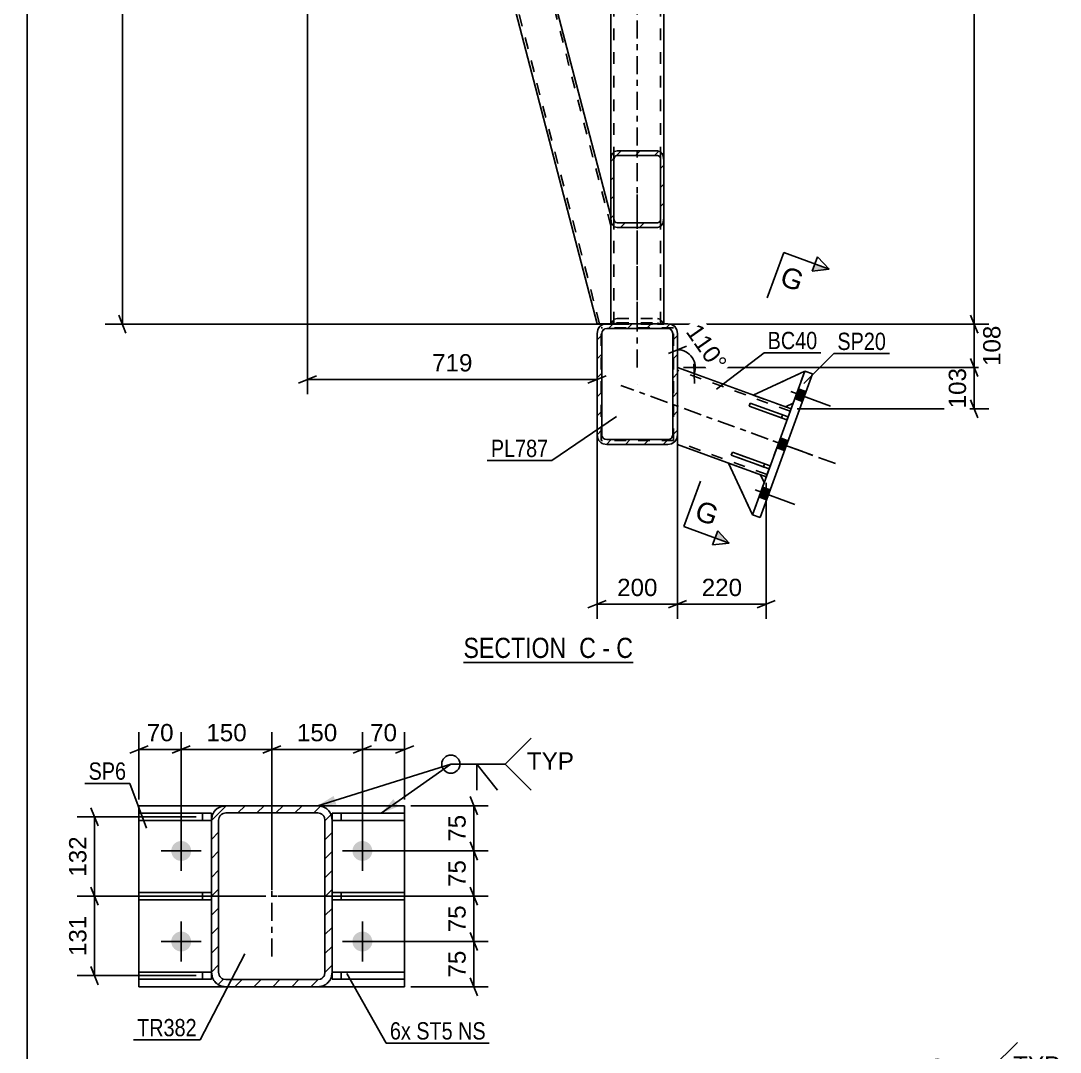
# Model space of a CAD drawing. Header units: millimetres. Extents: x 0 to 841, y 0 to 594.
# Drawn here: x 334.7 to 506.8, y 188.1 to 358.9 of the extents above; entities that cross this region are included whole.
import ezdxf

# ---------------------------------------------------------------- set-up
doc = ezdxf.new("R2010")
doc.units = ezdxf.units.MM
doc.linetypes.add('DXK_LINE_DOT2', pattern=[3.9198, 1.9599, -1.9599])
doc.linetypes.add('DXK_LINE_DOT3', pattern=[5.9187, 2.979, -0.9799, 0.9799, -0.9799])
doc.styles.add('Arial', font='ARIAL.TTF', dxfattribs={"height": 0.2})
doc.styles.add('Arial Narrow', font='ARIALN.TTF', dxfattribs={"height": 0.2})

# ---------------------------------------------------------------- blocks, each defined once
blk = doc.blocks.new('Unknown-318884472-12 - 3517')
at = {"color": 6, "linetype": 'Continuous'}
blk.add_line((408, 252.65), (436.07, 252.65), dxfattribs=at)
at = {"color": 0, "linetype": 'Continuous'}
for points in [[(426.11, 253.4), (426.11, 256.9), (408, 256.9), (408, 253.4)], [(429.93, 253.4), (429.93, 256.9), (427.16, 256.9), (427.16, 253.4)], [(432.25, 253.4), (432.25, 256.9), (430.98, 256.9), (430.98, 253.4)], [(436.07, 253.4), (436.07, 256.9), (433.3, 256.9), (433.3, 253.4)]]:
    blk.add_wipeout(points, dxfattribs=at)
at = {"color": 7, "linetype": 'Continuous', "style": 'Arial Narrow'}
for s, p in [('SECTION ', (408, 253.4)), ('C', (427.16, 253.4)), ('C', (433.3, 253.4)), ('-', (430.98, 253.4))]:
    blk.add_text(s, height=3.34, dxfattribs=at).set_placement(p)
blk = doc.blocks.new('Bolt-318884472-3642 - 3517')
at = {"linetype": 'Continuous'}
for points in [[(464.1, 295.89), (464.7, 297.52), (463.44, 297.98), (462.85, 296.35)], [(464.1, 295.89), (464.7, 297.52), (463.44, 297.98), (462.85, 296.35)], [(464.1, 295.89), (464.7, 297.52), (463.44, 297.98), (462.85, 296.35)], [(461.14, 287.75), (461.73, 289.38), (460.48, 289.84), (459.89, 288.21)], [(461.14, 287.75), (461.73, 289.38), (460.48, 289.84), (459.89, 288.21)], [(458.18, 279.61), (458.77, 281.24), (457.52, 281.69), (456.92, 280.06)], [(458.18, 279.61), (458.77, 281.24), (457.52, 281.69), (456.92, 280.06)], [(458.18, 279.61), (458.77, 281.24), (457.52, 281.69), (456.92, 280.06)]]:
    blk.add_hatch(color=1, dxfattribs=at).paths.add_polyline_path(points)
at = {"color": 1, "linetype": 'Continuous'}
for p, q in [((463.44, 297.98), (464.7, 297.52)), ((463.44, 297.98), (464.7, 297.52)), ((463.44, 297.98), (464.7, 297.52)), ((462.21, 297.51), (468.79, 295.11)), ((462.21, 297.51), (468.79, 295.11)), ((462.21, 297.51), (468.79, 295.11)), ((462.85, 296.35), (464.1, 295.89)), ((462.85, 296.35), (464.1, 295.89)), ((462.85, 296.35), (464.1, 295.89)), ((459.24, 289.36), (465.82, 286.97)), ((459.24, 289.36), (465.82, 286.97)), ((460.48, 289.84), (461.73, 289.38)), ((460.48, 289.84), (461.73, 289.38)), ((459.89, 288.21), (461.14, 287.75)), ((459.89, 288.21), (461.14, 287.75)), ((456.28, 281.22), (462.86, 278.82)), ((456.28, 281.22), (462.86, 278.82)), ((456.28, 281.22), (462.86, 278.82)), ((457.52, 281.69), (458.77, 281.24)), ((457.52, 281.69), (458.77, 281.24)), ((457.52, 281.69), (458.77, 281.24)), ((456.92, 280.06), (458.18, 279.61)), ((456.92, 280.06), (458.18, 279.61)), ((456.92, 280.06), (458.18, 279.61))]:
    blk.add_line(p, q, dxfattribs=at)
blk = doc.blocks.new('Part-318884472-3519 - 3517')
at = {"color": 7, "linetype": 'DXK_LINE_DOT2'}
for p, q in [((452.53, 287.48), (452.35, 286.98)), ((458.79, 285.2), (452.53, 287.48)), ((452.35, 286.98), (458.61, 284.7)), ((457.67, 285.04), (457.85, 285.54)), ((458.61, 284.7), (458.79, 285.2))]:
    blk.add_line(p, q, dxfattribs=at)
blk = doc.blocks.new('Part-318884472-3520 - 3517')
at = {"color": 7, "linetype": 'DXK_LINE_DOT2'}
for p, q in [((455.49, 295.62), (455.31, 295.12)), ((455.31, 295.12), (461.57, 292.84)), ((461.76, 293.34), (455.49, 295.62)), ((460.64, 293.18), (460.82, 293.69)), ((461.57, 292.84), (461.76, 293.34))]:
    blk.add_line(p, q, dxfattribs=at)
blk = doc.blocks.new('Part-318884472-3632 - 3517')
at = {"color": 2, "linetype": 'Continuous'}
for p, q in [((462.24, 294.66), (443.44, 301.5)), ((443.44, 289.25), (443.44, 290.36)), ((443.44, 288.79), (443.44, 289.25)), ((443.44, 288.73), (443.44, 288.79)), ((458.13, 283.38), (443.44, 288.73))]:
    blk.add_line(p, q, dxfattribs=at)
at = {"color": 7, "linetype": 'DXK_LINE_DOT2'}
for p, q in [((443.44, 290.36), (443.44, 301.5)), ((462.1, 294.28), (443.44, 301.07)), ((443.44, 301.04), (443.44, 301.07)), ((458.13, 283.38), (462.24, 294.66)), ((443.44, 288.98), (443.44, 289.25)), ((458.27, 283.76), (443.44, 289.16))]:
    blk.add_line(p, q, dxfattribs=at)
at = {"color": 7, "linetype": 'DXK_LINE_DOT3'}
blk.add_line((469.58, 285.6), (434.05, 298.53), dxfattribs=at)
blk = doc.blocks.new('Part-318884472-3521 - 3517')
at = {"color": 2, "linetype": 'Continuous'}
for p, q in [((455.31, 295.12), (455.49, 295.62)), ((461.57, 292.84), (455.31, 295.12)), ((461.76, 293.34), (455.49, 295.62)), ((461.57, 292.84), (461.76, 293.34))]:
    blk.add_line(p, q, dxfattribs=at)
at = {"color": 7, "linetype": 'DXK_LINE_DOT2'}
blk.add_line((460.64, 293.18), (460.82, 293.69), dxfattribs=at)
blk = doc.blocks.new('Part-318884472-3522 - 3517')
at = {"color": 7, "linetype": 'DXK_LINE_DOT2'}
for p, q in [((464.52, 300.92), (455.97, 296.94)), ((462.58, 295.6), (464.52, 300.92)), ((455.97, 296.94), (461.3, 295)), ((461.3, 295), (462.58, 295.6))]:
    blk.add_line(p, q, dxfattribs=at)
blk = doc.blocks.new('Part-318884472-3523 - 3517')
at = {"color": 2, "linetype": 'Continuous'}
for p, q in [((464.52, 300.92), (455.97, 296.94)), ((461.3, 295), (462.58, 295.6))]:
    blk.add_line(p, q, dxfattribs=at)
at = {"color": 7, "linetype": 'DXK_LINE_DOT2'}
for p, q in [((462.58, 295.6), (464.52, 300.92)), ((455.97, 296.94), (461.3, 295))]:
    blk.add_line(p, q, dxfattribs=at)
blk = doc.blocks.new('Part-318884472-3524 - 3517')
at = {"color": 7, "linetype": 'DXK_LINE_DOT2'}
for p, q in [((451.87, 285.66), (457.19, 283.72)), ((455.85, 277.12), (451.87, 285.66)), ((457.79, 282.44), (455.85, 277.12)), ((457.19, 283.72), (457.79, 282.44))]:
    blk.add_line(p, q, dxfattribs=at)
blk = doc.blocks.new('Part-318884472-3525 - 3517')
at = {"color": 2, "linetype": 'Continuous'}
for p, q in [((455.85, 277.12), (451.87, 285.66)), ((457.19, 283.72), (457.79, 282.44))]:
    blk.add_line(p, q, dxfattribs=at)
at = {"color": 7, "linetype": 'DXK_LINE_DOT2'}
for p, q in [((451.87, 285.66), (457.19, 283.72)), ((457.79, 282.44), (455.85, 277.12))]:
    blk.add_line(p, q, dxfattribs=at)
blk = doc.blocks.new('Part-318884472-3537 - 3517')
at = {"linetype": 'Continuous'}
h = blk.add_hatch(dxfattribs=at)
h.set_pattern_fill('', scale=0.7, style=0, pattern_type=0)
h.set_pattern_definition([(45, (432.3756, 326.2223), (-1.57154, 1.57154), [])])
h.paths.add_polyline_path([(432.38, 335.87), (432.38, 326.22), (432.46, 325.63), (432.69, 325.13), (433.03, 324.8), (433.44, 324.68), (440.11, 324.68), (440.52, 324.8), (440.86, 325.13), (441.09, 325.63), (441.18, 326.22), (441.18, 335.87), (441.09, 336.46), (440.86, 336.96), (440.52, 337.3), (440.11, 337.41), (433.44, 337.41), (433.03, 337.3), (432.69, 336.96), (432.46, 336.46)])
h.paths.add_polyline_path([(433.07, 336.41), (433.24, 336.58), (433.44, 336.64), (440.11, 336.64), (440.31, 336.58), (440.49, 336.41), (440.6, 336.16), (440.64, 335.87), (440.64, 326.22), (440.6, 325.93), (440.49, 325.68), (440.31, 325.51), (440.11, 325.45), (433.44, 325.45), (433.24, 325.51), (433.07, 325.68), (432.95, 325.93), (432.91, 326.22), (432.91, 335.87), (432.95, 336.16)])
at = {"color": 2, "linetype": 'Continuous'}
for p, q in [((433.44, 337.41), (433.03, 337.3)), ((433.44, 337.41), (440.11, 337.41)), ((440.52, 337.3), (440.11, 337.41)), ((432.46, 336.46), (432.38, 335.87)), ((432.38, 326.22), (432.38, 335.87)), ((432.91, 335.87), (432.95, 336.16)), ((432.91, 326.22), (432.91, 335.87)), ((433.24, 336.58), (433.44, 336.64)), ((433.44, 336.64), (440.11, 336.64)), ((440.11, 336.64), (440.31, 336.58)), ((440.6, 336.16), (440.64, 335.87)), ((440.64, 326.22), (440.64, 335.87)), ((441.18, 335.87), (441.09, 336.46)), ((441.18, 326.22), (441.18, 335.87)), ((432.38, 308.76), (432.38, 326.22)), ((432.38, 326.22), (432.46, 325.63)), ((432.95, 325.93), (432.91, 326.22)), ((433.44, 325.45), (433.24, 325.51)), ((433.44, 325.45), (440.11, 325.45)), ((440.31, 325.51), (440.11, 325.45)), ((440.64, 326.22), (440.6, 325.93)), ((441.09, 325.63), (441.18, 326.22)), ((441.18, 308.76), (441.18, 326.22)), ((433.03, 324.8), (433.44, 324.68)), ((433.44, 324.68), (440.11, 324.68)), ((440.11, 324.68), (440.52, 324.8))]:
    blk.add_line(p, q, dxfattribs=at)
at = {"color": 7, "linetype": 'DXK_LINE_DOT2'}
for p, q in [((432.38, 326.22), (432.38, 335.87)), ((432.91, 308.76), (432.91, 335.87)), ((440.64, 308.76), (440.64, 335.87)), ((441.18, 326.22), (441.18, 335.87)), ((441.18, 308.76), (432.38, 308.76)), ((432.48, 308.76), (432.69, 309.2)), ((432.69, 309.2), (433.03, 309.53)), ((433.03, 309.53), (433.44, 309.65)), ((433.24, 308.82), (433.17, 308.76)), ((433.44, 308.88), (433.24, 308.82)), ((433.44, 309.65), (440.11, 309.65)), ((433.44, 308.88), (440.11, 308.88)), ((440.11, 309.65), (440.52, 309.53)), ((440.31, 308.82), (440.11, 308.88)), ((440.38, 308.76), (440.31, 308.82)), ((440.52, 309.53), (440.86, 309.2)), ((440.86, 309.2), (441.07, 308.76))]:
    blk.add_line(p, q, dxfattribs=at)
at = {"color": 7, "linetype": 'DXK_LINE_DOT3'}
blk.add_line((436.78, 301.53), (436.78, 331.05), dxfattribs=at)
at = {"color": 2, "linetype": 'Continuous'}
for centre, radius, start, end in [((433.82, 336.13), 1.41, 124.173, 166.5319), ((433.63, 336), 0.703, 124.173, 166.5319), ((439.92, 336), 0.703, 13.4681, 55.827), ((439.73, 336.13), 1.41, 13.4681, 55.827), ((433.82, 325.96), 1.41, 193.4681, 235.827), ((433.63, 326.09), 0.703, 193.4681, 235.827), ((439.92, 326.09), 0.703, 304.173, 346.5319), ((439.73, 325.96), 1.41, 304.173, 346.5319)]:
    blk.add_arc(centre, radius, start, end, dxfattribs=at)
blk = doc.blocks.new('Part-318884472-3549 - 3517')
at = {"color": 7, "linetype": 'DXK_LINE_DOT2'}
for p, q in [((432.91, 308.68), (432.91, 501.35)), ((440.64, 308.68), (440.64, 501.35)), ((432.38, 308.68), (432.38, 335.87)), ((441.18, 308.68), (441.18, 335.87)), ((432.38, 308.68), (432.38, 308.68)), ((432.46, 308.68), (432.38, 308.68)), ((432.38, 308.68), (432.46, 308.68)), ((432.69, 308.68), (432.46, 308.68)), ((432.46, 308.68), (432.69, 308.68)), ((433.03, 308.68), (432.69, 308.68)), ((432.69, 308.68), (433.03, 308.68)), ((432.91, 308.68), (432.91, 308.68)), ((432.91, 308.68), (432.95, 308.68)), ((432.95, 308.68), (432.91, 308.68)), ((432.95, 308.68), (433.07, 308.68)), ((433.07, 308.68), (432.95, 308.68)), ((433.44, 308.68), (433.03, 308.68)), ((433.03, 308.68), (433.44, 308.68)), ((433.07, 308.68), (433.24, 308.68)), ((433.24, 308.68), (433.07, 308.68)), ((433.24, 308.68), (433.44, 308.68)), ((433.44, 308.68), (433.24, 308.68)), ((433.44, 308.68), (440.11, 308.68)), ((433.44, 308.68), (440.11, 308.68)), ((433.44, 308.68), (440.11, 308.68)), ((433.44, 308.68), (440.11, 308.68)), ((440.11, 308.68), (440.31, 308.68)), ((440.31, 308.68), (440.11, 308.68)), ((440.11, 308.68), (440.52, 308.68)), ((440.52, 308.68), (440.11, 308.68)), ((440.31, 308.68), (440.49, 308.68)), ((440.49, 308.68), (440.31, 308.68)), ((440.49, 308.68), (440.6, 308.68)), ((440.6, 308.68), (440.49, 308.68)), ((440.52, 308.68), (440.86, 308.68)), ((440.86, 308.68), (440.52, 308.68)), ((440.6, 308.68), (440.64, 308.68)), ((440.64, 308.68), (440.6, 308.68)), ((440.64, 308.68), (440.64, 308.68)), ((440.86, 308.68), (441.09, 308.68)), ((441.09, 308.68), (440.86, 308.68)), ((441.09, 308.68), (441.18, 308.68)), ((441.18, 308.68), (441.09, 308.68)), ((441.18, 308.68), (441.18, 308.68))]:
    blk.add_line(p, q, dxfattribs=at)
at = {"color": 7, "linetype": 'DXK_LINE_DOT3'}
blk.add_line((436.78, 308.68), (436.78, 501.35), dxfattribs=at)
at = {"color": 2, "linetype": 'Continuous'}
for p, q in [((432.38, 335.87), (432.38, 476.39)), ((441.18, 335.87), (441.18, 476.39))]:
    blk.add_line(p, q, dxfattribs=at)
blk = doc.blocks.new('Part-318884472-3619 - 3517')
at = {"linetype": 'Continuous'}
h = blk.add_hatch(dxfattribs=at)
h.set_pattern_fill('', scale=0.7, style=0, pattern_type=0)
h.set_pattern_definition([(45, (430.1089, 290.356), (-1.57154, 1.57154), [])])
h.paths.add_polyline_path([(430.11, 307.16), (430.11, 290.36), (430.23, 289.74), (430.58, 289.22), (431.1, 288.88), (431.71, 288.76), (441.84, 288.76), (442.45, 288.88), (442.97, 289.22), (443.32, 289.74), (443.44, 290.36), (443.44, 307.16), (443.32, 307.77), (442.97, 308.29), (442.45, 308.63), (441.84, 308.76), (431.71, 308.76), (431.1, 308.63), (430.58, 308.29), (430.23, 307.77)])
h.paths.add_polyline_path([(431.14, 307.72), (431.4, 307.9), (431.71, 307.96), (441.84, 307.96), (442.15, 307.9), (442.41, 307.72), (442.58, 307.46), (442.64, 307.16), (442.64, 290.36), (442.58, 290.05), (442.41, 289.79), (442.15, 289.62), (441.84, 289.56), (431.71, 289.56), (431.4, 289.62), (431.14, 289.79), (430.97, 290.05), (430.91, 290.36), (430.91, 307.16), (430.97, 307.46)])
at = {"color": 7, "linetype": 'DXK_LINE_DOT2'}
for p, q in [((431.1, 308.63), (431.71, 308.76)), ((431.71, 308.76), (441.84, 308.76)), ((441.84, 308.76), (442.45, 308.63)), ((430.11, 307.16), (430.23, 307.77)), ((430.11, 290.36), (430.11, 307.16)), ((430.97, 307.46), (430.91, 307.16)), ((430.91, 290.36), (430.91, 307.16)), ((431.71, 307.96), (431.4, 307.9)), ((431.71, 307.96), (441.84, 307.96)), ((442.15, 307.9), (441.84, 307.96)), ((442.64, 307.16), (442.58, 307.46)), ((442.64, 290.36), (442.64, 307.16)), ((443.32, 307.77), (443.44, 307.16)), ((443.44, 290.36), (443.44, 307.16)), ((430.23, 289.74), (430.11, 290.36)), ((430.91, 290.36), (430.97, 290.05)), ((431.4, 289.62), (431.71, 289.56)), ((431.71, 289.56), (441.84, 289.56)), ((441.84, 289.56), (442.15, 289.62)), ((442.58, 290.05), (442.64, 290.36)), ((443.44, 290.36), (443.32, 289.74)), ((431.71, 288.76), (431.1, 288.88)), ((431.71, 288.76), (441.84, 288.76)), ((442.45, 288.88), (441.84, 288.76))]:
    blk.add_line(p, q, dxfattribs=at)
at = {"color": 2, "linetype": 'Continuous'}
for p, q in [((431.71, 308.76), (431.1, 308.63)), ((431.71, 308.76), (441.84, 308.76)), ((442.45, 308.63), (441.84, 308.76)), ((430.23, 307.77), (430.11, 307.16)), ((430.11, 290.36), (430.11, 307.16)), ((430.91, 307.16), (430.97, 307.46)), ((430.91, 290.36), (430.91, 307.16)), ((431.4, 307.9), (431.71, 307.96)), ((431.71, 307.96), (441.84, 307.96)), ((441.84, 307.96), (442.15, 307.9)), ((442.58, 307.46), (442.64, 307.16)), ((442.64, 290.36), (442.64, 307.16)), ((443.44, 307.16), (443.32, 307.77)), ((443.44, 290.36), (443.44, 307.16)), ((430.11, 290.36), (430.23, 289.74)), ((430.97, 290.05), (430.91, 290.36)), ((431.71, 289.56), (431.4, 289.62)), ((431.71, 289.56), (441.84, 289.56)), ((442.15, 289.62), (441.84, 289.56)), ((442.64, 290.36), (442.58, 290.05)), ((443.32, 289.74), (443.44, 290.36)), ((431.1, 288.88), (431.71, 288.76)), ((431.71, 288.76), (441.84, 288.76)), ((441.84, 288.76), (442.45, 288.88))]:
    blk.add_line(p, q, dxfattribs=at)
at = {"color": 7, "linetype": 'DXK_LINE_DOT3'}
blk.add_line((436.78, 298.76), (436.78, 298.76), dxfattribs=at)
at = {"color": 7, "linetype": 'DXK_LINE_DOT2'}
for centre, radius, start, end in [((431.71, 307.16), 1.6, 112.5, 157.5), ((441.84, 307.16), 1.6, 22.5, 67.5), ((431.71, 307.16), 0.8, 112.5, 157.5), ((441.84, 307.16), 0.8, 22.5, 67.5), ((431.71, 290.36), 1.6, 202.5, 247.5), ((431.71, 290.36), 0.8, 202.5, 247.5), ((441.84, 290.36), 0.8, 292.5, 337.5), ((441.84, 290.36), 1.6, 292.5, 337.5)]:
    blk.add_arc(centre, radius, start, end, dxfattribs=at)
at = {"color": 2, "linetype": 'Continuous'}
for centre, radius, start, end in [((431.71, 307.16), 1.6, 112.5, 157.5), ((441.84, 307.16), 1.6, 22.5, 67.5), ((431.71, 307.16), 0.8, 112.5, 157.5), ((441.84, 307.16), 0.8, 22.5, 67.5), ((431.71, 290.36), 1.6, 202.5, 247.5), ((431.71, 290.36), 0.8, 202.5, 247.5), ((441.84, 290.36), 0.8, 292.5, 337.5), ((441.84, 290.36), 1.6, 292.5, 337.5)]:
    blk.add_arc(centre, radius, start, end, dxfattribs=at)
blk = doc.blocks.new('Part-318884472-3581 - 3517')
at = {"color": 2, "linetype": 'Continuous'}
for p, q in [((452.35, 286.98), (452.53, 287.48)), ((458.79, 285.2), (452.53, 287.48)), ((458.61, 284.7), (452.35, 286.98)), ((458.61, 284.7), (458.79, 285.2))]:
    blk.add_line(p, q, dxfattribs=at)
at = {"color": 7, "linetype": 'DXK_LINE_DOT2'}
blk.add_line((457.67, 285.04), (457.85, 285.54), dxfattribs=at)
blk = doc.blocks.new('Part-318884472-3620 - 3517')
at = {"color": 7, "linetype": 'DXK_LINE_DOT2'}
for p, q in [((432.38, 324.99), (388.08, 495.12)), ((430.54, 308.76), (382.54, 493.1)), ((432.38, 308.76), (432.38, 326.58)), ((432.38, 308.76), (431.71, 308.76))]:
    blk.add_line(p, q, dxfattribs=at)
at = {"color": 2, "linetype": 'Continuous'}
for p, q in [((432.38, 326.58), (388.45, 495.25)), ((430.13, 308.76), (382.16, 492.96)), ((430.13, 308.76), (431.71, 308.76))]:
    blk.add_line(p, q, dxfattribs=at)
blk = doc.blocks.new('Part-318884472-3633 - 3517')
at = {"color": 2, "linetype": 'Continuous'}
for p, q in [((464.52, 300.92), (455.85, 277.12)), ((457.1, 276.66), (465.77, 300.47)), ((465.77, 300.47), (464.52, 300.92)), ((455.85, 277.12), (457.1, 276.66))]:
    blk.add_line(p, q, dxfattribs=at)
blk = doc.blocks.new('Part-318884472-3639 - 3517')
at = {"color": 7, "linetype": 'DXK_LINE_DOT2'}
for p, q in [((430.78, 289.42), (430.78, 308.09)), ((442.78, 308.09), (430.78, 308.09)), ((442.78, 289.42), (442.78, 308.09)), ((442.78, 289.42), (430.78, 289.42))]:
    blk.add_line(p, q, dxfattribs=at)
blk = doc.blocks.new('Part-318884472-2413 - 2364')
at = {"color": 2, "linetype": 'Continuous'}
for p, q in [((354.25, 213.33), (354.25, 214.53)), ((354.25, 214.53), (366.25, 214.53)), ((354.25, 213.33), (366.25, 213.33))]:
    blk.add_line(p, q, dxfattribs=at)
at = {"color": 7, "linetype": 'DXK_LINE_DOT2'}
for p, q in [((364.75, 213.33), (364.75, 214.53)), ((366.25, 214.53), (366.25, 213.33))]:
    blk.add_line(p, q, dxfattribs=at)
blk = doc.blocks.new('Part-318884472-2405 - 2364')
at = {"linetype": 'Continuous'}
h = blk.add_hatch(dxfattribs=at)
h.set_pattern_fill('', scale=0.7, style=0, pattern_type=0)
h.set_pattern_definition([(45, (386.0677, 227.4502), (-1.57154, 1.57154), [])])
h.paths.add_polyline_path([(386.25, 226.53), (386.07, 227.45), (385.55, 228.23), (384.77, 228.75), (383.85, 228.93), (368.65, 228.93), (367.73, 228.75), (366.95, 228.23), (366.43, 227.45), (366.25, 226.53), (366.25, 201.33), (366.43, 200.41), (366.95, 199.63), (367.73, 199.11), (368.65, 198.93), (383.85, 198.93), (384.77, 199.11), (385.55, 199.63), (386.07, 200.41), (386.25, 201.33)])
h.paths.add_polyline_path([(384.96, 200.87), (384.7, 200.48), (384.31, 200.22), (383.85, 200.13), (368.65, 200.13), (368.19, 200.22), (367.8, 200.48), (367.54, 200.87), (367.45, 201.33), (367.45, 226.53), (367.54, 226.99), (367.8, 227.38), (368.19, 227.64), (368.65, 227.73), (383.85, 227.73), (384.31, 227.64), (384.7, 227.38), (384.96, 226.99), (385.05, 226.53), (385.05, 201.33)])
at = {"color": 7, "linetype": 'DXK_LINE_DOT2'}
for p, q in [((366.25, 226.53), (366.43, 227.45)), ((367.73, 228.75), (368.65, 228.93)), ((368.65, 227.73), (368.19, 227.64)), ((368.65, 228.93), (383.85, 228.93)), ((368.65, 227.73), (383.85, 227.73)), ((383.85, 228.93), (384.77, 228.75)), ((384.31, 227.64), (383.85, 227.73)), ((386.07, 227.45), (386.25, 226.53)), ((366.25, 226.53), (366.25, 201.33)), ((367.54, 226.99), (367.45, 226.53)), ((367.45, 201.33), (367.45, 226.53)), ((385.05, 226.53), (384.96, 226.99)), ((385.05, 201.33), (385.05, 226.53)), ((386.25, 226.53), (386.25, 201.33)), ((366.43, 200.41), (366.25, 201.33)), ((367.45, 201.33), (367.54, 200.87)), ((368.19, 200.22), (368.65, 200.13)), ((368.65, 200.13), (383.85, 200.13)), ((383.85, 200.13), (384.31, 200.22)), ((384.96, 200.87), (385.05, 201.33)), ((386.25, 201.33), (386.07, 200.41)), ((368.65, 198.93), (367.73, 199.11)), ((368.65, 198.93), (383.85, 198.93)), ((384.77, 199.11), (383.85, 198.93))]:
    blk.add_line(p, q, dxfattribs=at)
at = {"color": 2, "linetype": 'Continuous'}
for p, q in [((366.43, 227.45), (366.25, 226.53)), ((368.65, 228.93), (367.73, 228.75)), ((368.19, 227.64), (368.65, 227.73)), ((368.65, 228.93), (383.85, 228.93)), ((368.65, 227.73), (383.85, 227.73)), ((384.77, 228.75), (383.85, 228.93)), ((383.85, 227.73), (384.31, 227.64)), ((386.25, 226.53), (386.07, 227.45)), ((366.25, 201.33), (366.25, 226.53)), ((367.45, 226.53), (367.54, 226.99)), ((367.45, 201.33), (367.45, 226.53)), ((384.96, 226.99), (385.05, 226.53)), ((385.05, 201.33), (385.05, 226.53)), ((386.25, 201.33), (386.25, 226.53)), ((366.25, 201.33), (366.43, 200.41)), ((367.54, 200.87), (367.45, 201.33)), ((368.65, 200.13), (368.19, 200.22)), ((368.65, 200.13), (383.85, 200.13)), ((384.31, 200.22), (383.85, 200.13)), ((385.05, 201.33), (384.96, 200.87)), ((386.07, 200.41), (386.25, 201.33)), ((367.73, 199.11), (368.65, 198.93)), ((368.65, 198.93), (383.85, 198.93)), ((383.85, 198.93), (384.77, 199.11))]:
    blk.add_line(p, q, dxfattribs=at)
at = {"color": 7, "linetype": 'DXK_LINE_DOT3'}
for p, q in [((376.25, 203.93), (376.25, 223.93)), ((366.25, 213.93), (386.25, 213.93))]:
    blk.add_line(p, q, dxfattribs=at)
at = {"color": 7, "linetype": 'DXK_LINE_DOT2'}
for centre, radius, start, end in [((368.65, 226.53), 2.4, 112.5, 157.5), ((368.65, 226.53), 1.2, 112.5, 157.5), ((383.85, 226.53), 1.2, 22.5, 67.5), ((383.85, 226.53), 2.4, 22.5, 67.5), ((368.65, 201.33), 2.4, 202.5, 247.5), ((368.65, 201.33), 1.2, 202.5, 247.5), ((383.85, 201.33), 1.2, 292.5, 337.5), ((383.85, 201.33), 2.4, 292.5, 337.5)]:
    blk.add_arc(centre, radius, start, end, dxfattribs=at)
at = {"color": 2, "linetype": 'Continuous'}
for centre, radius, start, end in [((368.65, 226.53), 2.4, 112.5, 157.5), ((368.65, 226.53), 1.2, 112.5, 157.5), ((383.85, 226.53), 1.2, 22.5, 67.5), ((383.85, 226.53), 2.4, 22.5, 67.5), ((368.65, 201.33), 2.4, 202.5, 247.5), ((368.65, 201.33), 1.2, 202.5, 247.5), ((383.85, 201.33), 1.2, 292.5, 337.5), ((383.85, 201.33), 2.4, 292.5, 337.5)]:
    blk.add_arc(centre, radius, start, end, dxfattribs=at)
blk = doc.blocks.new('Bolt-318884472-2396 - 2364')
at = {"linetype": 'Continuous'}
for points in [[(359.6, 221.43, -1), (362.9, 221.43, -1)], [(389.6, 221.43, -1), (392.9, 221.43, -1)], [(359.6, 206.43, -1), (362.9, 206.43, -1)], [(389.6, 206.43, -1), (392.9, 206.43, -1)]]:
    blk.add_hatch(color=1, dxfattribs=at).paths.add_polyline_path(points)
at = {"color": 1, "linetype": 'Continuous'}
for p, q in [((361.25, 218.13), (361.25, 224.73)), ((391.25, 218.13), (391.25, 224.73)), ((357.95, 221.43), (364.55, 221.43)), ((387.95, 221.43), (394.55, 221.43)), ((361.25, 203.13), (361.25, 209.73)), ((391.25, 203.13), (391.25, 209.73)), ((357.95, 206.43), (364.55, 206.43)), ((387.95, 206.43), (394.55, 206.43))]:
    blk.add_line(p, q, dxfattribs=at)
blk = doc.blocks.new('Part-318884472-2387 - 2364')
at = {"color": 2, "linetype": 'Continuous'}
for p, q in [((354.25, 200.18), (354.25, 201.38)), ((354.25, 201.38), (366.25, 201.38)), ((354.25, 200.18), (366.25, 200.18)), ((366.25, 200.18), (366.25, 201.33))]:
    blk.add_line(p, q, dxfattribs=at)
at = {"color": 7, "linetype": 'DXK_LINE_DOT2'}
for p, q in [((364.75, 200.18), (364.75, 201.38)), ((366.25, 201.33), (366.25, 201.38)), ((366.25, 201.38), (366.25, 201.33))]:
    blk.add_line(p, q, dxfattribs=at)
blk = doc.blocks.new('Part-318884472-2392 - 2364')
at = {"color": 2, "linetype": 'Continuous'}
for p, q in [((354.25, 226.48), (354.25, 227.68)), ((354.25, 227.68), (366.25, 227.68)), ((366.25, 227.68), (366.25, 226.53)), ((354.25, 226.48), (366.25, 226.48))]:
    blk.add_line(p, q, dxfattribs=at)
at = {"color": 7, "linetype": 'DXK_LINE_DOT2'}
for p, q in [((364.75, 226.48), (364.75, 227.68)), ((366.25, 226.53), (366.25, 226.48))]:
    blk.add_line(p, q, dxfattribs=at)
blk = doc.blocks.new('Part-318884472-2418 - 2364')
at = {"color": 2, "linetype": 'Continuous'}
for p, q in [((398.25, 201.38), (386.25, 201.38)), ((386.25, 200.18), (386.25, 201.33)), ((398.25, 200.18), (386.25, 200.18)), ((398.25, 201.38), (398.25, 200.18))]:
    blk.add_line(p, q, dxfattribs=at)
at = {"color": 7, "linetype": 'DXK_LINE_DOT2'}
for p, q in [((386.25, 201.33), (386.25, 201.38)), ((386.25, 201.38), (386.25, 201.33)), ((387.75, 200.18), (387.75, 201.38))]:
    blk.add_line(p, q, dxfattribs=at)
blk = doc.blocks.new('Part-318884472-2423 - 2364')
at = {"color": 2, "linetype": 'Continuous'}
for p, q in [((398.25, 227.68), (386.25, 227.68)), ((386.25, 227.68), (386.25, 226.53)), ((398.25, 227.68), (398.25, 226.48)), ((398.25, 226.48), (386.25, 226.48))]:
    blk.add_line(p, q, dxfattribs=at)
at = {"color": 7, "linetype": 'DXK_LINE_DOT2'}
for p, q in [((387.75, 226.48), (387.75, 227.68)), ((386.25, 226.53), (386.25, 226.48))]:
    blk.add_line(p, q, dxfattribs=at)
blk = doc.blocks.new('Part-318884472-2428 - 2364')
at = {"color": 2, "linetype": 'Continuous'}
for p, q in [((398.25, 214.53), (386.25, 214.53)), ((398.25, 214.53), (398.25, 213.33)), ((398.25, 213.33), (386.25, 213.33))]:
    blk.add_line(p, q, dxfattribs=at)
at = {"color": 7, "linetype": 'DXK_LINE_DOT2'}
for p, q in [((386.25, 214.53), (386.25, 213.33)), ((387.75, 213.33), (387.75, 214.53))]:
    blk.add_line(p, q, dxfattribs=at)
blk = doc.blocks.new('Part-318884472-2443 - 2364')
at = {"color": 2, "linetype": 'Continuous'}
for p, q in [((368.65, 228.93), (354.25, 228.93)), ((354.25, 228.93), (354.25, 198.93)), ((398.25, 228.93), (383.85, 228.93)), ((398.25, 228.93), (398.25, 198.93)), ((354.25, 198.93), (368.65, 198.93)), ((398.25, 198.93), (383.85, 198.93))]:
    blk.add_line(p, q, dxfattribs=at)
at = {"color": 7, "linetype": 'DXK_LINE_DOT2'}
for p, q in [((383.85, 228.93), (368.65, 228.93)), ((383.85, 198.93), (368.65, 198.93))]:
    blk.add_line(p, q, dxfattribs=at)
blk = doc.blocks.new('StraightDimension-318884472-3390 - 2831')
at = {"color": 7, "linetype": 'Continuous'}
blk.add_line((335.71, 168.23), (335.71, 380.82), dxfattribs=at)
at = {"color": 0}
blk.add_wipeout([(334.96, 279.57), (330.76, 279.57), (330.76, 269.48), (334.96, 269.48)], dxfattribs=at)
blk = doc.blocks.new('StraightDimension-318884472-3677 - 3517')
at = {"color": 7, "linetype": 'Continuous'}
for p, q in [((491.97, 303), (493.17, 300)), ((444.44, 301.5), (494.97, 301.5)), ((492.57, 294.66), (492.57, 301.5)), ((493.17, 293.16), (491.97, 296.16)), ((463.24, 294.66), (494.97, 294.66))]:
    blk.add_line(p, q, dxfattribs=at)
at = {"color": 0}
blk.add_wipeout([(491.82, 302.01), (487.62, 302.01), (487.62, 294.14), (491.82, 294.14)], dxfattribs=at)
at = {"color": 3, "style": 'Arial'}
blk.add_text('103', height=2.865, rotation=90.0002, dxfattribs=at).set_placement((491.22, 294.74))
blk = doc.blocks.new('StraightDimension-318884472-3686 - 3517')
at = {"color": 7, "linetype": 'Continuous'}
for p, q in [((491.97, 310.18), (493.17, 307.18)), ((442.18, 308.68), (495.42, 308.68)), ((492.57, 301.5), (492.57, 308.68)), ((493.17, 300), (491.97, 303)), ((444.44, 301.5), (495.42, 301.5))]:
    blk.add_line(p, q, dxfattribs=at)
at = {"color": 0}
blk.add_wipeout([(497.52, 309.03), (493.32, 309.03), (493.32, 301.16), (497.52, 301.16)], dxfattribs=at)
at = {"color": 3, "style": 'Arial'}
blk.add_text('108', height=2.865, rotation=90.0002, dxfattribs=at).set_placement((496.92, 301.76))
blk = doc.blocks.new('StraightDimension-318884472-3696 - 3517')
at = {"color": 7, "linetype": 'Continuous'}
for p, q in [((492.57, 308.68), (492.57, 514.22)), ((491.97, 310.18), (493.17, 307.18)), ((442.18, 308.68), (494.97, 308.68))]:
    blk.add_line(p, q, dxfattribs=at)
blk = doc.blocks.new('StraightDimension-318884472-3772 - 3517')
at = {"color": 7, "linetype": 'Continuous'}
for p, q in [((443.44, 291.1), (443.44, 259.9)), ((458.13, 282.38), (458.13, 259.9)), ((444.94, 262.9), (441.94, 261.7)), ((443.44, 262.3), (458.13, 262.3)), ((456.63, 261.7), (459.63, 262.9))]:
    blk.add_line(p, q, dxfattribs=at)
at = {"color": 0}
blk.add_wipeout([(454.72, 263.05), (454.72, 267.25), (446.85, 267.25), (446.85, 263.05)], dxfattribs=at)
at = {"color": 3, "style": 'Arial'}
blk.add_text('220', height=2.865, dxfattribs=at).set_placement((447.45, 263.65))
blk = doc.blocks.new('StraightDimension-318884472-3773 - 3517')
at = {"color": 7, "linetype": 'Continuous'}
for p, q in [((430.11, 291.1), (430.11, 259.9)), ((443.44, 291.1), (443.44, 259.9)), ((431.61, 262.9), (428.61, 261.7)), ((430.11, 262.3), (443.44, 262.3)), ((441.94, 261.7), (444.94, 262.9))]:
    blk.add_line(p, q, dxfattribs=at)
at = {"color": 0}
blk.add_wipeout([(440.71, 263.05), (440.71, 267.25), (432.84, 267.25), (432.84, 263.05)], dxfattribs=at)
at = {"color": 3, "style": 'Arial'}
blk.add_text('200', height=2.865, dxfattribs=at).set_placement((433.44, 263.65))
blk = doc.blocks.new('AngleDimension-318884472-10797 - 3517')
at = {"color": 7, "linetype": 'Continuous'}
for p, q in [((441.94, 303.84), (444.94, 305.04)), ((443.44, 302.5), (443.44, 304.44)), ((443.44, 304.44), (443.44, 301.5)), ((446.21, 300.49), (443.44, 301.5)), ((446.26, 298.88), (446.16, 302.11))]:
    blk.add_line(p, q, dxfattribs=at)
blk.add_arc((443.44, 301.5), 2.94, 340, 90, dxfattribs=at)
at = {"color": 0}
blk.add_wipeout([(449.31, 299.83), (452.75, 302.23), (447.31, 309.99), (443.87, 307.58)], dxfattribs=at)
at = {"color": 3, "style": 'Arial'}
blk.add_text('110°', height=2.865, rotation=-54.9982, dxfattribs=at).set_placement((444.71, 307.44))
blk = doc.blocks.new('StraightDimension-318884472-10814 - 3517')
at = {"color": 7, "linetype": 'Continuous'}
for p, q in [((382.16, 491.96), (382.16, 297.11)), ((430.11, 305.37), (430.11, 297.11)), ((383.66, 300.11), (380.66, 298.91)), ((428.61, 298.91), (431.61, 300.11)), ((382.16, 299.51), (430.11, 299.51))]:
    blk.add_line(p, q, dxfattribs=at)
at = {"color": 0}
blk.add_wipeout([(410.07, 300.26), (410.07, 304.46), (402.2, 304.46), (402.2, 300.26)], dxfattribs=at)
at = {"color": 3, "style": 'Arial'}
blk.add_text('719', height=2.865, dxfattribs=at).set_placement((402.8, 300.86))
blk = doc.blocks.new('StraightDimension-318884472-11333 - 3517')
at = {"color": 7, "linetype": 'Continuous'}
for p, q in [((351.5, 308.68), (351.5, 492.96)), ((350.9, 310.18), (352.1, 307.18)), ((432.92, 308.68), (348.65, 308.68))]:
    blk.add_line(p, q, dxfattribs=at)
blk = doc.blocks.new('StraightDimension-318884472-2485 - 2364')
at = {"color": 7, "linetype": 'Continuous'}
for p, q in [((376.25, 214.93), (376.25, 241.1)), ((391.25, 222.43), (391.25, 241.1)), ((377.75, 238.85), (374.75, 237.65)), ((376.25, 238.25), (391.25, 238.25)), ((389.75, 237.65), (392.75, 238.85))]:
    blk.add_line(p, q, dxfattribs=at)
at = {"color": 0}
blk.add_wipeout([(387.69, 239), (387.69, 243.2), (379.81, 243.2), (379.81, 239)], dxfattribs=at)
at = {"color": 3, "style": 'Arial'}
blk.add_text('150', height=2.865, dxfattribs=at).set_placement((380.41, 239.6))
blk = doc.blocks.new('StraightDimension-318884472-2553 - 2364')
at = {"color": 7, "linetype": 'Continuous'}
for p, q in [((409.1, 230.43), (410.3, 227.43)), ((399.25, 228.93), (412.1, 228.93)), ((409.7, 221.43), (409.7, 228.93)), ((410.3, 219.93), (409.1, 222.93)), ((392.25, 221.43), (412.1, 221.43))]:
    blk.add_line(p, q, dxfattribs=at)
at = {"color": 0}
blk.add_wipeout([(408.95, 228.01), (404.75, 228.01), (404.75, 222.36), (408.95, 222.36)], dxfattribs=at)
at = {"color": 3, "style": 'Arial'}
blk.add_text('75', height=2.865, rotation=90.0002, dxfattribs=at).set_placement((408.35, 222.96))
blk = doc.blocks.new('StraightDimension-318884472-2474 - 2364')
at = {"color": 7, "linetype": 'Continuous'}
for p, q in [((354.25, 229.93), (354.25, 241.1)), ((361.25, 222.43), (361.25, 241.1)), ((352.75, 237.65), (355.75, 238.85)), ((354.25, 238.25), (361.25, 238.25)), ((362.75, 238.85), (359.75, 237.65))]:
    blk.add_line(p, q, dxfattribs=at)
at = {"color": 0}
blk.add_wipeout([(360.57, 239), (360.57, 243.2), (354.93, 243.2), (354.93, 239)], dxfattribs=at)
at = {"color": 3, "style": 'Arial'}
blk.add_text('70', height=2.865, dxfattribs=at).set_placement((355.53, 239.6))
blk = doc.blocks.new('StraightDimension-318884472-2494 - 2364')
at = {"color": 7, "linetype": 'Continuous'}
for p, q in [((391.25, 222.43), (391.25, 241.1)), ((398.25, 229.93), (398.25, 241.1)), ((389.75, 237.65), (392.75, 238.85)), ((391.25, 238.25), (398.25, 238.25)), ((399.75, 238.85), (396.75, 237.65))]:
    blk.add_line(p, q, dxfattribs=at)
at = {"color": 0}
blk.add_wipeout([(397.57, 239), (397.57, 243.2), (391.93, 243.2), (391.93, 239)], dxfattribs=at)
at = {"color": 3, "style": 'Arial'}
blk.add_text('70', height=2.865, dxfattribs=at).set_placement((392.53, 239.6))
blk = doc.blocks.new('StraightDimension-318884472-2504 - 2364')
at = {"color": 7, "linetype": 'Continuous'}
for p, q in [((361.25, 222.43), (361.25, 241.1)), ((376.25, 214.93), (376.25, 241.1)), ((362.75, 238.85), (359.75, 237.65)), ((361.25, 238.25), (376.25, 238.25)), ((374.75, 237.65), (377.75, 238.85))]:
    blk.add_line(p, q, dxfattribs=at)
at = {"color": 0}
blk.add_wipeout([(372.69, 239), (372.69, 243.2), (364.81, 243.2), (364.81, 239)], dxfattribs=at)
at = {"color": 3, "style": 'Arial'}
blk.add_text('150', height=2.865, dxfattribs=at).set_placement((365.41, 239.6))
blk = doc.blocks.new('StraightDimension-318884472-2514 - 2364')
at = {"color": 7, "linetype": 'Continuous'}
for p, q in [((347.49, 212.43), (346.29, 215.43)), ((375.25, 213.93), (344.04, 213.93)), ((346.89, 200.78), (346.89, 213.93)), ((346.29, 202.28), (347.49, 199.28)), ((363.75, 200.78), (344.04, 200.78))]:
    blk.add_line(p, q, dxfattribs=at)
at = {"color": 0}
blk.add_wipeout([(346.14, 211.29), (341.94, 211.29), (341.94, 203.42), (346.14, 203.42)], dxfattribs=at)
at = {"color": 3, "style": 'Arial'}
blk.add_text('131', height=2.865, rotation=90.0002, dxfattribs=at).set_placement((345.54, 204.02))
blk = doc.blocks.new('StraightDimension-318884472-2519 - 2364')
at = {"color": 7, "linetype": 'Continuous'}
for p, q in [((347.49, 225.58), (346.29, 228.58)), ((363.75, 227.08), (344.04, 227.08)), ((346.89, 213.93), (346.89, 227.08)), ((346.29, 215.43), (347.49, 212.43)), ((375.25, 213.93), (344.04, 213.93))]:
    blk.add_line(p, q, dxfattribs=at)
at = {"color": 0}
blk.add_wipeout([(346.14, 224.44), (341.94, 224.44), (341.94, 216.57), (346.14, 216.57)], dxfattribs=at)
at = {"color": 3, "style": 'Arial'}
blk.add_text('132', height=2.865, rotation=90.0002, dxfattribs=at).set_placement((345.54, 217.17))
blk = doc.blocks.new('StraightDimension-318884472-2525 - 2364')
at = {"color": 7, "linetype": 'Continuous'}
for p, q in [((409.1, 207.93), (410.3, 204.93)), ((392.25, 206.43), (412.1, 206.43)), ((409.7, 198.93), (409.7, 206.43)), ((410.3, 197.43), (409.1, 200.43)), ((399.25, 198.93), (412.1, 198.93))]:
    blk.add_line(p, q, dxfattribs=at)
at = {"color": 0}
blk.add_wipeout([(408.95, 205.51), (404.75, 205.51), (404.75, 199.86), (408.95, 199.86)], dxfattribs=at)
at = {"color": 3, "style": 'Arial'}
blk.add_text('75', height=2.865, rotation=90.0002, dxfattribs=at).set_placement((408.35, 200.46))
blk = doc.blocks.new('StraightDimension-318884472-2535 - 2364')
at = {"color": 7, "linetype": 'Continuous'}
for p, q in [((409.1, 215.43), (410.3, 212.43)), ((377.25, 213.93), (412.1, 213.93)), ((409.7, 206.43), (409.7, 213.93)), ((410.3, 204.93), (409.1, 207.93)), ((392.25, 206.43), (412.1, 206.43))]:
    blk.add_line(p, q, dxfattribs=at)
at = {"color": 0}
blk.add_wipeout([(408.95, 213.01), (404.75, 213.01), (404.75, 207.36), (408.95, 207.36)], dxfattribs=at)
at = {"color": 3, "style": 'Arial'}
blk.add_text('75', height=2.865, rotation=90.0002, dxfattribs=at).set_placement((408.35, 207.96))
blk = doc.blocks.new('StraightDimension-318884472-2544 - 2364')
at = {"color": 7, "linetype": 'Continuous'}
for p, q in [((409.1, 222.93), (410.3, 219.93)), ((392.25, 221.43), (412.1, 221.43)), ((409.7, 213.93), (409.7, 221.43)), ((410.3, 212.43), (409.1, 215.43)), ((377.25, 213.93), (412.1, 213.93))]:
    blk.add_line(p, q, dxfattribs=at)
at = {"color": 0}
blk.add_wipeout([(408.95, 220.51), (404.75, 220.51), (404.75, 214.86), (408.95, 214.86)], dxfattribs=at)
at = {"color": 3, "style": 'Arial'}
blk.add_text('75', height=2.865, rotation=90.0002, dxfattribs=at).set_placement((408.35, 215.46))
blk = doc.blocks.new('SectionMark-318884472-16436 - 3517')
at = {"linetype": 'Continuous'}
blk.add_hatch(color=6, dxfattribs=at).paths.add_polyline_path([(465.76, 317.49), (466.18, 318.67), (468.53, 317.81)])
at = {"color": 6, "linetype": 'Continuous'}
for p, q in [((465.76, 317.49), (466.61, 319.84)), ((466.61, 319.84), (468.53, 317.81)), ((468.53, 317.81), (465.76, 317.49)), ((452.02, 272.44), (449.24, 272.12))]:
    blk.add_line(p, q, dxfattribs=at)
at = {"color": 0, "linetype": 'Continuous'}
for points in [[(463.57, 314.03), (464.77, 317.32), (461.36, 318.56), (460.16, 315.27)], [(449.45, 275.23), (450.65, 278.52), (447.24, 279.76), (446.04, 276.47)]]:
    blk.add_wipeout(points, dxfattribs=at)
at = {"linetype": 'Continuous'}
blk.add_hatch(color=6, dxfattribs=at).paths.add_polyline_path([(449.67, 273.29), (450.1, 274.47), (452.02, 272.44)])
at = {"color": 6, "linetype": 'Continuous'}
for p, q in [((461.02, 320.55), (458.28, 313.03)), ((461.02, 320.55), (468.53, 317.81)), ((444.5, 275.17), (447.24, 282.69)), ((444.5, 275.17), (452.02, 272.44)), ((450.1, 274.47), (449.24, 272.12)), ((452.02, 272.44), (450.1, 274.47))]:
    blk.add_line(p, q, dxfattribs=at)
at = {"color": 3, "linetype": 'Continuous', "style": 'Arial'}
for p in [(460.16, 315.27), (446.04, 276.47)]:
    blk.add_text('G', height=3.34, rotation=-20.002, dxfattribs=at).set_placement(p)
blk = doc.blocks.new('Mark-318884472-16345 - 3517')
at = {"color": 0}
blk.add_wipeout([(477.96, 304.41), (477.96, 307.41), (469.92, 307.41), (469.92, 304.41)], dxfattribs=at)
blk.add_wipeout([(477.96, 304.41), (477.96, 307.41), (469.92, 307.41), (469.92, 304.41)], dxfattribs=at)
at = {"color": 30, "linetype": 'Continuous'}
for p, q in [((464.37, 298.86), (469.32, 303.81)), ((469.32, 303.81), (478.56, 303.81))]:
    blk.add_line(p, q, dxfattribs=at)
at = {"color": 3, "style": 'Arial Narrow'}
blk.add_text('SP20', height=2.863, dxfattribs=at).set_placement((469.92, 304.41))
blk = doc.blocks.new('Mark-318884472-3635 - 3517')
at = {"color": 0}
blk.add_wipeout([(422.03, 286.68), (422.03, 289.68), (412.53, 289.68), (412.53, 286.68)], dxfattribs=at)
blk.add_wipeout([(422.03, 286.68), (422.03, 289.68), (412.53, 289.68), (412.53, 286.68)], dxfattribs=at)
at = {"color": 30, "linetype": 'Continuous'}
for p in [(433.33, 293.39), (411.93, 286.08)]:
    blk.add_line(p, (422.63, 286.08), dxfattribs=at)
at = {"color": 3, "style": 'Arial Narrow'}
blk.add_text('PL787', height=2.863, dxfattribs=at).set_placement((412.53, 286.68))
blk = doc.blocks.new('Mark-318884472-16342 - 3517')
at = {"color": 0}
blk.add_wipeout([(466.59, 304.55), (466.59, 307.55), (458.37, 307.55), (458.37, 304.55)], dxfattribs=at)
blk.add_wipeout([(466.59, 304.55), (466.59, 307.55), (458.37, 307.55), (458.37, 304.55)], dxfattribs=at)
at = {"color": 30, "linetype": 'Continuous'}
for p, q in [((449.87, 297.92), (457.77, 303.95)), ((457.77, 303.95), (467.19, 303.95))]:
    blk.add_line(p, q, dxfattribs=at)
at = {"color": 3, "style": 'Arial Narrow'}
blk.add_text('BC40', height=2.863, dxfattribs=at).set_placement((458.37, 304.55))
blk = doc.blocks.new('Mark-318884472-2401 - 2364')
at = {"color": 0}
blk.add_wipeout([(363.81, 190.74), (363.81, 193.74), (353.95, 193.74), (353.95, 190.74)], dxfattribs=at)
blk.add_wipeout([(363.81, 190.74), (363.81, 193.74), (353.95, 193.74), (353.95, 190.74)], dxfattribs=at)
at = {"color": 30, "linetype": 'Continuous'}
for p in [(371.8, 204.38), (353.35, 190.14)]:
    blk.add_line(p, (364.41, 190.14), dxfattribs=at)
at = {"color": 3, "style": 'Arial Narrow'}
blk.add_text('TR382', height=2.863, dxfattribs=at).set_placement((353.95, 190.74))
blk = doc.blocks.new('Mark-318884472-2439 - 2364')
at = {"color": 0}
blk.add_wipeout([(352.12, 233.23), (352.12, 236.23), (345.91, 236.23), (345.91, 233.23)], dxfattribs=at)
blk.add_wipeout([(352.12, 233.23), (352.12, 236.23), (345.91, 236.23), (345.91, 233.23)], dxfattribs=at)
at = {"color": 30, "linetype": 'Continuous'}
for p in [(345.31, 232.63), (355.52, 225.19)]:
    blk.add_line(p, (352.72, 232.63), dxfattribs=at)
at = {"color": 3, "style": 'Arial Narrow'}
blk.add_text('SP6', height=2.863, dxfattribs=at).set_placement((345.91, 233.23))
blk = doc.blocks.new('WeldMark-318884472-2563 - 2364')
at = {"linetype": 'Continuous'}
for points in [[(386.94, 229.11), (383.85, 228.93), (386.49, 230.54)], [(397.25, 228.8), (394.36, 227.68), (396.38, 230.02)]]:
    blk.add_hatch(color=30, dxfattribs=at).paths.add_polyline_path(points)
at = {"color": 30, "linetype": 'Continuous'}
for p, q in [((383.85, 228.93), (405.9, 235.81)), ((394.36, 227.68), (405.9, 235.81)), ((405.9, 235.81), (414.9, 235.81))]:
    blk.add_line(p, q, dxfattribs=at)
at = {"color": 3, "linetype": 'Continuous'}
for q in [(413.61, 231.52), (410.18, 231.52)]:
    blk.add_line((410.18, 235.81), q, dxfattribs=at)
for start, end in [(90, 270), (270, 90)]:
    blk.add_arc((405.9, 235.81), 1.5, start, end, dxfattribs=at)
at = {"color": 0, "linetype": 'Continuous'}
blk.add_wipeout([(426.27, 234.91), (426.27, 237.91), (418.5, 237.91), (418.5, 234.91)], dxfattribs=at)
blk.add_wipeout([(426.27, 234.91), (426.27, 237.91), (418.5, 237.91), (418.5, 234.91)], dxfattribs=at)
at = {"color": 3, "linetype": 'Continuous'}
for q in [(419.18, 240.09), (419.18, 231.52)]:
    blk.add_line((414.9, 235.81), q, dxfattribs=at)
at = {"color": 3, "linetype": 'Continuous', "style": 'Arial'}
blk.add_text('TYP', height=2.865, dxfattribs=at).set_placement((418.5, 234.91))
blk = doc.blocks.new('MarkSet-318884472-2612 - 2364')
at = {"color": 0}
for points in [[(399.28, 190.2), (399.28, 193.2), (395.81, 193.2), (395.81, 190.2)], [(406.21, 190.2), (406.21, 193.2), (400.18, 193.2), (400.18, 190.2)], [(411.67, 190.2), (411.67, 193.2), (407.11, 193.2), (407.11, 190.2)]]:
    blk.add_wipeout(points, dxfattribs=at)
for points in [[(399.28, 190.2), (399.28, 193.2), (395.81, 193.2), (395.81, 190.2)], [(406.21, 190.2), (406.21, 193.2), (400.18, 193.2), (400.18, 190.2)], [(411.67, 190.2), (411.67, 193.2), (407.11, 193.2), (407.11, 190.2)]]:
    blk.add_wipeout(points, dxfattribs=at)
at = {"color": 30, "linetype": 'Continuous'}
for p, q in [((388.68, 201.11), (395.21, 189.6)), ((395.21, 189.6), (412.27, 189.6))]:
    blk.add_line(p, q, dxfattribs=at)
at = {"color": 3, "style": 'Arial Narrow'}
for s, p in [('6x', (395.81, 190.2)), ('ST5', (400.18, 190.2)), ('NS', (407.11, 190.2))]:
    blk.add_text(s, height=2.863, dxfattribs=at).set_placement(p)
blk = doc.blocks.new('WeldMark-318884472-16968 - 16355')
at = {"linetype": 'Continuous'}
blk.add_hatch(color=30, dxfattribs=at).paths.add_polyline_path([(468.15, 164.99), (465.55, 163.32), (467.06, 166.02)])
at = {"color": 30, "linetype": 'Continuous'}
for p, q in [((465.55, 163.32), (486.44, 185.43)), ((486.44, 185.43), (495.44, 185.43))]:
    blk.add_line(p, q, dxfattribs=at)
at = {"color": 3, "linetype": 'Continuous'}
for q in [(494.16, 181.14), (490.73, 181.14)]:
    blk.add_line((490.73, 185.43), q, dxfattribs=at)
for start, end in [(90, 270), (270, 90)]:
    blk.add_arc((486.44, 185.43), 1.5, start, end, dxfattribs=at)
at = {"color": 0, "linetype": 'Continuous'}
blk.add_wipeout([(506.82, 184.53), (506.82, 187.53), (499.04, 187.53), (499.04, 184.53)], dxfattribs=at)
blk.add_wipeout([(506.82, 184.53), (506.82, 187.53), (499.04, 187.53), (499.04, 184.53)], dxfattribs=at)
at = {"color": 3, "linetype": 'Continuous'}
for q in [(499.73, 189.71), (499.73, 181.14)]:
    blk.add_line((495.44, 185.43), q, dxfattribs=at)
at = {"color": 3, "linetype": 'Continuous', "style": 'Arial'}
blk.add_text('TYP', height=2.865, dxfattribs=at).set_placement((499.04, 184.53))

msp = doc.modelspace()

# ---------------------------------------------------------------- block references
for name in ['Part-318884472-3549 - 3517', 'Part-318884472-3620 - 3517', 'StraightDimension-318884472-3390 - 2831', 'Part-318884472-3537 - 3517', 'Part-318884472-3619 - 3517', 'Part-318884472-3639 - 3517', 'Part-318884472-3632 - 3517', 'Part-318884472-3633 - 3517', 'Part-318884472-3522 - 3517', 'Part-318884472-3523 - 3517', 'Bolt-318884472-3642 - 3517', 'Part-318884472-3520 - 3517', 'Part-318884472-3521 - 3517', 'Part-318884472-3519 - 3517', 'Part-318884472-3581 - 3517', 'Part-318884472-3524 - 3517', 'Part-318884472-3525 - 3517', 'Unknown-318884472-12 - 3517', 'Part-318884472-2443 - 2364', 'Part-318884472-2392 - 2364', 'Part-318884472-2405 - 2364', 'Part-318884472-2423 - 2364', 'Bolt-318884472-2396 - 2364', 'Part-318884472-2413 - 2364', 'Part-318884472-2428 - 2364', 'Part-318884472-2387 - 2364', 'Part-318884472-2418 - 2364', 'WeldMark-318884472-16968 - 16355']:
    msp.add_blockref(name, (0, 0))

# ---------------------------------------------------------------- next in the draw order: block references
for name in ['StraightDimension-318884472-10814 - 3517', 'StraightDimension-318884472-3677 - 3517', 'StraightDimension-318884472-3772 - 3517', 'StraightDimension-318884472-2474 - 2364', 'StraightDimension-318884472-2485 - 2364', 'StraightDimension-318884472-2525 - 2364']:
    msp.add_blockref(name, (0, 0))

# ---------------------------------------------------------------- next in the draw order: block references
for name in ['StraightDimension-318884472-11333 - 3517', 'StraightDimension-318884472-3686 - 3517', 'StraightDimension-318884472-3773 - 3517', 'StraightDimension-318884472-2504 - 2364', 'StraightDimension-318884472-2553 - 2364', 'MarkSet-318884472-2612 - 2364']:
    msp.add_blockref(name, (0, 0))

# ---------------------------------------------------------------- next in the draw order: block references
for name in ['StraightDimension-318884472-3696 - 3517', 'Mark-318884472-3635 - 3517', 'StraightDimension-318884472-2494 - 2364', 'StraightDimension-318884472-2514 - 2364', 'StraightDimension-318884472-2535 - 2364']:
    msp.add_blockref(name, (0, 0))

# ---------------------------------------------------------------- next in the draw order: block references
for name in ['AngleDimension-318884472-10797 - 3517', 'WeldMark-318884472-2563 - 2364', 'StraightDimension-318884472-2519 - 2364', 'StraightDimension-318884472-2544 - 2364', 'Mark-318884472-2401 - 2364']:
    msp.add_blockref(name, (0, 0))

# ---------------------------------------------------------------- next in the draw order: block references
for name in ['SectionMark-318884472-16436 - 3517', 'Mark-318884472-2439 - 2364']:
    msp.add_blockref(name, (0, 0))

# ---------------------------------------------------------------- next in the draw order: block references
msp.add_blockref('Mark-318884472-16345 - 3517', (0, 0))

# ---------------------------------------------------------------- next in the draw order: block references
msp.add_blockref('Mark-318884472-16342 - 3517', (0, 0))

doc.saveas('drawing.dxf')
